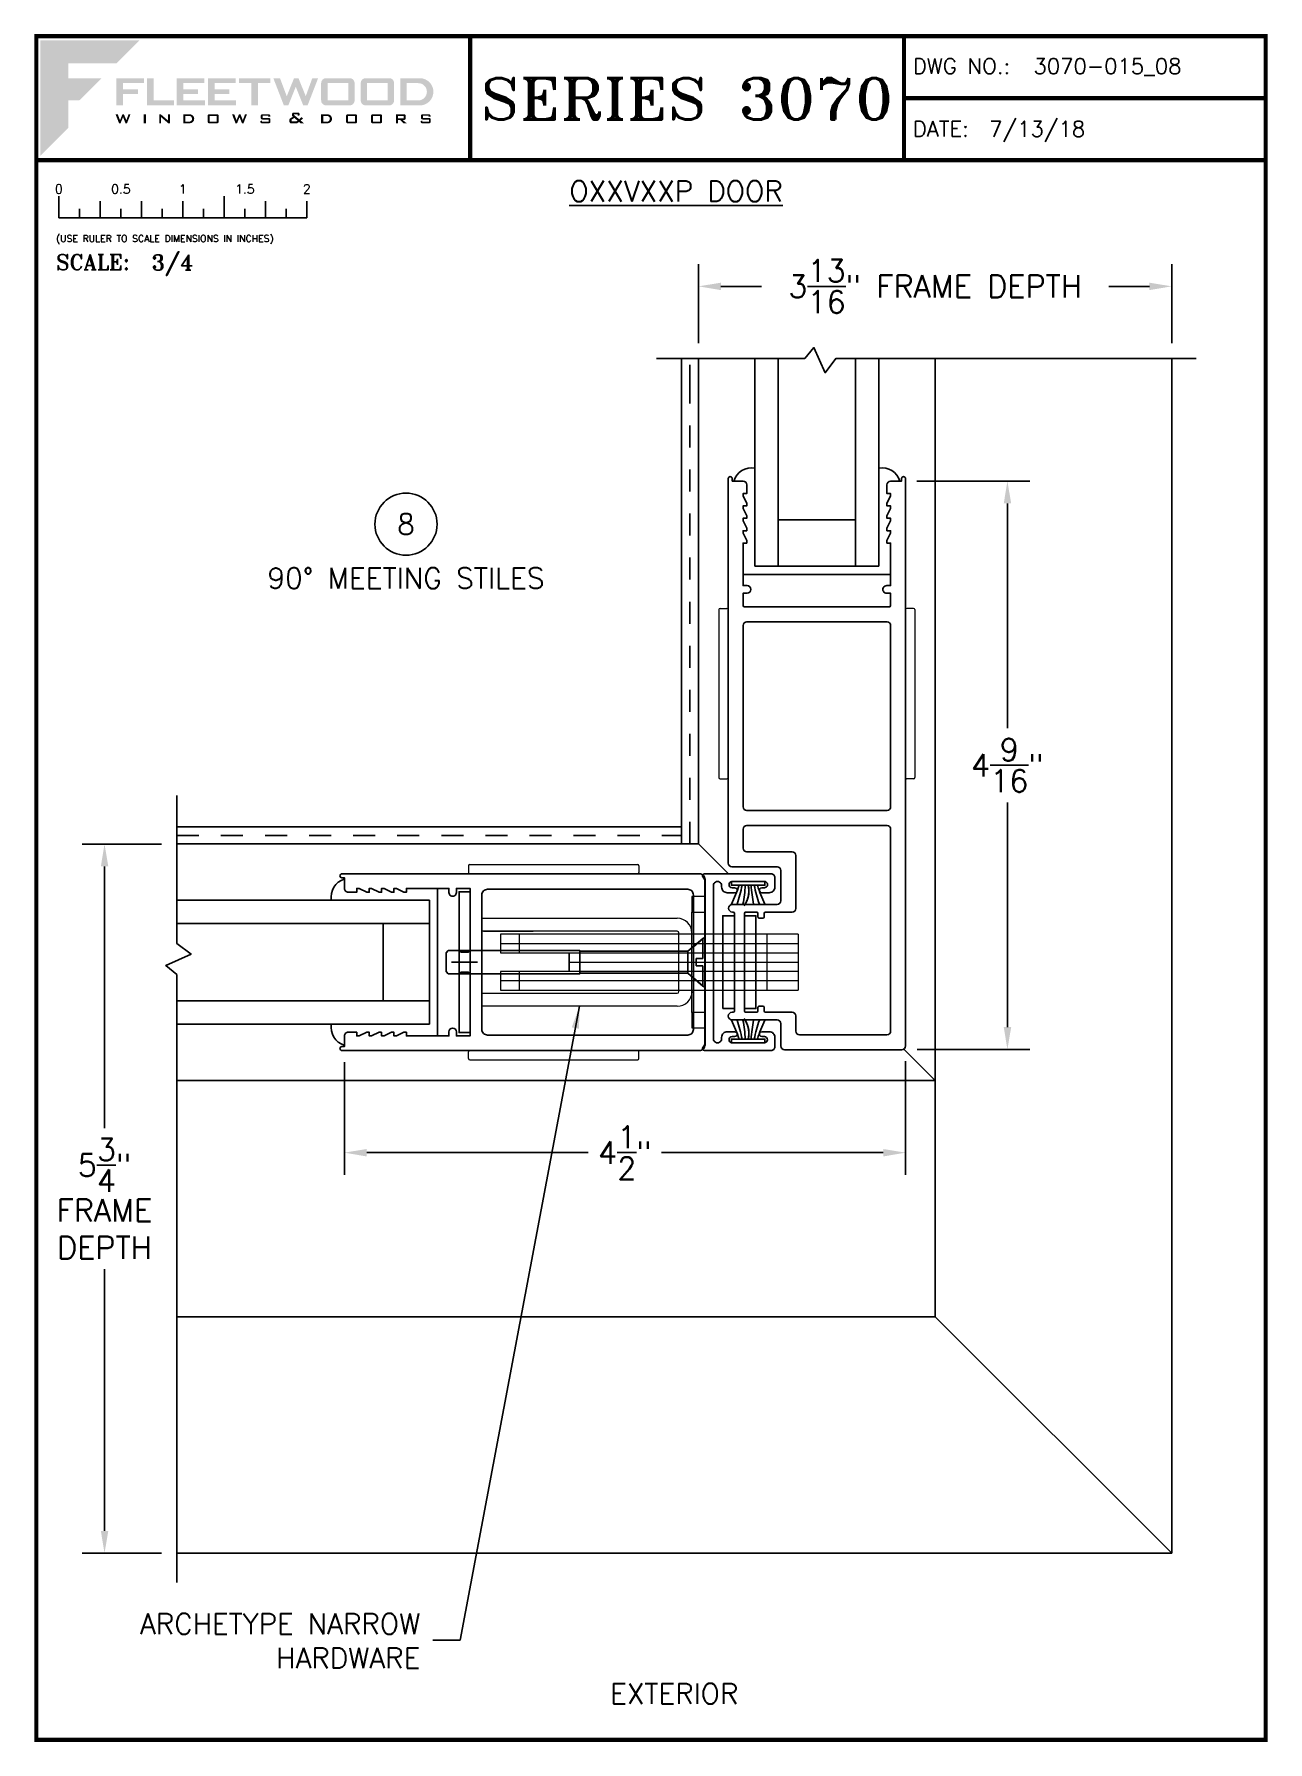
# Paper-space layout 'DETAIL 8' of a CAD drawing. Extents: x 0.3 to 7.8, y 0.1 to 10.4.
# The model-space entities are those that its viewports show. They can reach past a viewport. Long polylines and large blocks are cut down to what shows.
import ezdxf
from ezdxf.enums import TextEntityAlignment as Align

# ---------------------------------------------------------------- set-up
doc = ezdxf.new("R2010")
doc.units = 0
doc.header["$MEASUREMENT"] = 0
doc.linetypes.add('HIDDEN', pattern=[0.075, 0.05, -0.025])
doc.layers.get('0').update_dxf_attribs({"linetype": 'CONTINUOUS'})
doc.layers.get('DEFPOINTS').update_dxf_attribs({"color": 1, "linetype": 'CONTINUOUS'})
for name, color, linetype in [('DIM', 7, 'CONTINUOUS'), ('GLASS-VINYL', 7, 'CONTINUOUS'), ('MISC', 7, 'CONTINUOUS'), ('SASH', 5, 'CONTINUOUS'), ('SEAL', 7, 'CONTINUOUS'), ('SILL-PAN', 7, 'CONTINUOUS'), ('TEXT', 7, 'CONTINUOUS'), ('VENT', 5, 'CONTINUOUS')]:
    doc.layers.add(name, color=color, linetype=linetype)
doc.layers.add('VP', color=40, linetype='CONTINUOUS', plot=False)
doc.layers.get('VP').off()
doc.styles.add('ROMANS', font='romans')
doc.styles.add('ROMANT', font='romant')
doc.styles.add('SIMPLEX-094', font='simplex.shx', dxfattribs={"height": 0.094})
doc.styles.get("Standard").update_dxf_attribs({"font": 'simplex.shx'})
doc.dimstyles.new('THREE-QUARTER SCALE', dxfattribs={"dimscale": 0.75, "dimtxt": 0.18, "dimasz": 0.18, "dimexe": 0.18, "dimexo": 0.125, "dimgap": 0.09, "dimtad": 0, "dimtih": 1, "dimtoh": 1, "dimdec": 4, "dimlfac": 1.333, "dimzin": 0, "dimdsep": 46, "dimlunit": 4, "dimtxsty": 'Standard', "dimcen": 0.09, "dimadec": 0, "dimazin": 0, "dimtfac": 1, "dimtdec": 4, "dimtofl": 0, "dimtmove": 0, "dimatfit": 3, "dimfxl": 0, "dimtolj": 1, "dimtzin": 0, "dimarcsym": 0})

# ---------------------------------------------------------------- blocks, each defined once
blk = doc.blocks.new('*D65')
at = {"layer": 'DEFPOINTS', "color": 0}
for p in [(5.548, 7.744), (6.188, 7.744), (5.549, 4.304)]:
    blk.add_point(p, dxfattribs=at)
at = {"layer": 'TEXT', "color": 0, "lineweight": -2}
for p, q in [((5.641, 7.744), (6.323, 7.744)), ((6.188, 7.609), (6.188, 6.249)), ((6.188, 4.439), (6.188, 5.799)), ((5.643, 4.304), (6.323, 4.304))]:
    blk.add_line(p, q, dxfattribs=at)
at = {"layer": 'TEXT', "color": 0}
for points in [[(6.166, 7.609), (6.211, 7.609), (6.188, 7.744)], [(6.166, 4.439), (6.211, 4.439), (6.188, 4.304)]]:
    blk.add_solid(points, dxfattribs=at)
at = {"layer": 'TEXT', "color": 0, "insert": (6.188, 6.024), "char_height": 0.135, "attachment_point": 5}
blk.add_mtext('\\A1;4{\\H1x;\\S9/16;}"', dxfattribs=at)
blk = doc.blocks.new('*D66')
at = {"layer": 'DEFPOINTS', "color": 0}
for p in [(2.177, 4.321), (5.572, 4.326), (5.572, 3.679)]:
    blk.add_point(p, dxfattribs=at)
at = {"layer": 'TEXT', "color": 0, "lineweight": -2}
for p, q in [((2.177, 4.227), (2.177, 3.544)), ((5.572, 4.233), (5.572, 3.544)), ((2.312, 3.679), (3.652, 3.679)), ((5.437, 3.679), (4.096, 3.679))]:
    blk.add_line(p, q, dxfattribs=at)
at = {"layer": 'TEXT', "color": 0}
for points in [[(2.312, 3.701), (2.312, 3.656), (2.177, 3.679)], [(5.437, 3.701), (5.437, 3.656), (5.572, 3.679)]]:
    blk.add_solid(points, dxfattribs=at)
at = {"layer": 'TEXT', "color": 0, "insert": (3.874, 3.679), "char_height": 0.135, "attachment_point": 5}
blk.add_mtext('\\A1;4{\\H1x;\\S1/2;}"', dxfattribs=at)
blk = doc.blocks.new('Fleetwood_Logo_6-10-15')
h = blk.add_hatch(color=154)
h.dxf.hatch_style = 1
h.paths.add_polyline_path([(0.2526, -0.0017), (0.0019, -0.0017), (0.0019, -0.2942), (0.0725, -0.2236), (0.0725, -0.1535), (0.1007, -0.1535), (0.1567, -0.0976), (0.0725, -0.0976), (0.0725, -0.0596), (0.1946, -0.0596)])
h = blk.add_hatch(color=251)
h.dxf.hatch_style = 1
h.paths.add_polyline_path([(0.2487, -0.1256), (0.2112, -0.1256), (0.2112, -0.1102), (0.2647, -0.1102), (0.2647, -0.0976), (0.1946, -0.0976), (0.1946, -0.1667), (0.2112, -0.1667), (0.2112, -0.1377), (0.2487, -0.1377)])
h = blk.add_hatch(color=251)
h.dxf.hatch_style = 1
h.paths.add_polyline_path([(0.2886, -0.0976), (0.272, -0.0976), (0.272, -0.1667), (0.3401, -0.1667), (0.3401, -0.1535), (0.2886, -0.1535)])
h = blk.add_hatch(color=251)
h.dxf.hatch_style = 1
h.paths.add_polyline_path([(0.4175, -0.0976), (0.3474, -0.0976), (0.3474, -0.1667), (0.4185, -0.1667), (0.4185, -0.1534), (0.364, -0.1534), (0.364, -0.1377), (0.4015, -0.1377), (0.4015, -0.1256), (0.364, -0.1256), (0.364, -0.1102), (0.4175, -0.1102)])
h = blk.add_hatch(color=251)
h.dxf.hatch_style = 1
h.paths.add_polyline_path([(0.4965, -0.0976), (0.4264, -0.0976), (0.4264, -0.1667), (0.4975, -0.1667), (0.4975, -0.1534), (0.443, -0.1534), (0.443, -0.1377), (0.4804, -0.1377), (0.4804, -0.1256), (0.443, -0.1256), (0.443, -0.1102), (0.4965, -0.1102)])
h = blk.add_hatch(color=251)
h.dxf.hatch_style = 1
h.paths.add_polyline_path([(0.5842, -0.0976), (0.5054, -0.0976), (0.5054, -0.1102), (0.5365, -0.1102), (0.5365, -0.1667), (0.5531, -0.1667), (0.5531, -0.1102), (0.5842, -0.1102)])
h = blk.add_hatch(color=251)
h.dxf.hatch_style = 1
h.paths.add_polyline_path([(0.6089, -0.0976), (0.5921, -0.0976), (0.6188, -0.1667), (0.63, -0.1667), (0.6489, -0.1192), (0.6679, -0.1667), (0.6789, -0.1667), (0.7056, -0.0976), (0.6908, -0.0976), (0.6742, -0.1433), (0.6558, -0.0976), (0.6446, -0.0976), (0.6261, -0.1433)])
h = blk.add_hatch(color=251)
h.dxf.hatch_style = 1
h.paths.add_polyline_path([(0.7853, -0.0976), (0.726, -0.0976, 0.414214), (0.7133, -0.1102), (0.7133, -0.154, 0.414214), (0.726, -0.1667), (0.7853, -0.1667, 0.414214), (0.798, -0.154), (0.798, -0.1102, 0.414214)])
h.paths.add_polyline_path([(0.7819, -0.1102), (0.7819, -0.154), (0.7294, -0.154), (0.7294, -0.1102)], flags=16)
h = blk.add_hatch(color=251)
h.dxf.hatch_style = 1
h.paths.add_polyline_path([(0.8856, -0.0976), (0.8262, -0.0976, 0.414214), (0.8136, -0.1102), (0.8136, -0.154, 0.414214), (0.8262, -0.1667), (0.8856, -0.1667, 0.414214), (0.8982, -0.154), (0.8982, -0.1102, 0.414214)])
h.paths.add_polyline_path([(0.8822, -0.1102), (0.8822, -0.154), (0.8296, -0.154), (0.8296, -0.1102)], flags=16)
h = blk.add_hatch(color=251)
h.dxf.hatch_style = 1
h.paths.add_polyline_path([(0.9632, -0.0976), (0.914, -0.0976), (0.914, -0.1667), (0.9632, -0.1667, 1)])
h.paths.add_polyline_path([(0.9301, -0.1102), (0.9593, -0.1102, -1), (0.9593, -0.154), (0.9301, -0.154)], flags=16)
h = blk.add_hatch(color=7)
h.dxf.hatch_style = 1
h.paths.add_polyline_path([(0.2301, -0.1891), (0.2251, -0.1891), (0.2196, -0.2043), (0.2134, -0.1891), (0.2097, -0.1891), (0.2035, -0.2043), (0.1978, -0.1891), (0.1922, -0.1891), (0.2011, -0.2121), (0.2048, -0.2121), (0.2112, -0.1963), (0.2175, -0.2121), (0.2212, -0.2121)])
h = blk.add_hatch(color=7)
h.dxf.hatch_style = 1
h.paths.add_polyline_path([(0.2691, -0.1891), (0.2637, -0.1891), (0.2637, -0.2118), (0.2637, -0.2121), (0.2691, -0.2121)])
h = blk.add_hatch(color=7)
h.dxf.hatch_style = 1
h.paths.add_polyline_path([(0.3077, -0.1964), (0.3259, -0.2121), (0.3298, -0.2121), (0.3298, -0.1891), (0.325, -0.1891), (0.325, -0.2047), (0.3067, -0.1891), (0.3029, -0.1891), (0.3029, -0.2121), (0.3077, -0.2121)])
h = blk.add_hatch(color=7)
h.dxf.hatch_style = 1
h.paths.add_polyline_path([(0.3801, -0.1891), (0.3637, -0.1891), (0.3637, -0.2121), (0.3801, -0.2121, 1)])
h.paths.add_polyline_path([(0.3691, -0.2079), (0.3691, -0.1933), (0.3788, -0.1933, -1), (0.3788, -0.2079)], flags=16)
h = blk.add_hatch(color=7)
h.dxf.hatch_style = 1
h.paths.add_polyline_path([(0.4537, -0.2079), (0.4537, -0.1933, 0.414214), (0.4495, -0.1891), (0.4297, -0.1891, 0.414214), (0.4255, -0.1933), (0.4255, -0.2079, 0.414214), (0.4297, -0.2121), (0.4495, -0.2121, 0.414214)])
h.paths.add_polyline_path([(0.4308, -0.2079), (0.4308, -0.1933), (0.4484, -0.1933), (0.4484, -0.2079)], flags=16)
h = blk.add_hatch(color=7)
h.dxf.hatch_style = 1
h.paths.add_polyline_path([(0.5253, -0.1891), (0.5203, -0.1891), (0.5148, -0.2043), (0.5087, -0.1891), (0.5049, -0.1891), (0.4988, -0.2043), (0.493, -0.1891), (0.4874, -0.1891), (0.4963, -0.2121), (0.5001, -0.2121), (0.5064, -0.1963), (0.5127, -0.2121), (0.5164, -0.2121)])
h = blk.add_hatch(color=7)
h.dxf.hatch_style = 1
h.paths.add_polyline_path([(0.5801, -0.1891), (0.5643, -0.1891, 0.414214), (0.56, -0.1933), (0.56, -0.1981, 0.414214), (0.5643, -0.2024), (0.58, -0.2024), (0.58, -0.2078), (0.5637, -0.2078), (0.5637, -0.2052), (0.5591, -0.2062), (0.5591, -0.2078, 0.414214), (0.5634, -0.2121), (0.5805, -0.2121, 0.414214), (0.5848, -0.2078), (0.5848, -0.2024, 0.414214), (0.5805, -0.1982), (0.5648, -0.1982), (0.5648, -0.193), (0.5798, -0.193), (0.5798, -0.1958), (0.5843, -0.1948), (0.5843, -0.1933, 0.414214)])
h = blk.add_hatch(color=7)
h.dxf.hatch_style = 1
h.paths.add_polyline_path([(0.645, -0.1913, -0.222262), (0.6447, -0.1906), (0.6447, -0.1892), (0.6535, -0.1892), (0.6535, -0.193), (0.6587, -0.1918), (0.6587, -0.189, 0.414214), (0.6544, -0.1847), (0.6437, -0.1847, 0.414214), (0.6394, -0.189), (0.6394, -0.1922, 0.222262), (0.6407, -0.1948), (0.6415, -0.1955), (0.6345, -0.1998, 0.260684), (0.6329, -0.2027), (0.6329, -0.2078, 0.414214), (0.6372, -0.2121), (0.6514, -0.2121, 0.17577), (0.6536, -0.2113), (0.657, -0.2085), (0.6614, -0.2121), (0.6699, -0.2121), (0.6613, -0.2049), (0.6676, -0.1997), (0.6637, -0.1964), (0.6574, -0.2017)])
h.paths.add_polyline_path([(0.6532, -0.2052), (0.6509, -0.2072, -0.17577), (0.6502, -0.2074), (0.6382, -0.2074), (0.6382, -0.2033, -0.260684), (0.6387, -0.2025), (0.6451, -0.1985)], flags=16)
h = blk.add_hatch(color=7)
h.dxf.hatch_style = 1
h.paths.add_polyline_path([(0.7294, -0.1891), (0.713, -0.1891), (0.713, -0.2121), (0.7294, -0.2121, 1)])
h.paths.add_polyline_path([(0.7184, -0.2079), (0.7184, -0.1933), (0.7281, -0.1933, -1), (0.7281, -0.2079)], flags=16)
h = blk.add_hatch(color=7)
h.dxf.hatch_style = 1
h.paths.add_polyline_path([(0.8045, -0.2079), (0.8045, -0.1933, 0.414214), (0.8003, -0.1891), (0.7805, -0.1891, 0.414214), (0.7763, -0.1933), (0.7763, -0.2079, 0.414214), (0.7805, -0.2121), (0.8003, -0.2121, 0.414214)])
h.paths.add_polyline_path([(0.7816, -0.2079), (0.7816, -0.1933), (0.7992, -0.1933), (0.7992, -0.2079)], flags=16)
h = blk.add_hatch(color=7)
h.dxf.hatch_style = 1
h.paths.add_polyline_path([(0.8678, -0.2079), (0.8678, -0.1933, 0.414214), (0.8636, -0.1891), (0.8438, -0.1891, 0.414214), (0.8396, -0.1933), (0.8396, -0.2079, 0.414214), (0.8438, -0.2121), (0.8636, -0.2121, 0.414214)])
h.paths.add_polyline_path([(0.8449, -0.2079), (0.8449, -0.1933), (0.8624, -0.1933), (0.8624, -0.2079)], flags=16)
h = blk.add_hatch(color=7)
h.dxf.hatch_style = 1
h.paths.add_polyline_path([(0.9277, -0.1993), (0.9277, -0.1933, 0.414214), (0.9235, -0.1891), (0.9028, -0.1891), (0.9028, -0.2121), (0.9082, -0.2121), (0.9082, -0.2035), (0.9131, -0.2035), (0.9224, -0.2121), (0.9303, -0.2121), (0.9197, -0.2035), (0.9235, -0.2035, 0.414214)])
h.paths.add_polyline_path([(0.9082, -0.1993), (0.9082, -0.1933), (0.9214, -0.1933, -0.414214), (0.9224, -0.1943), (0.9224, -0.1983, -0.414214), (0.9214, -0.1993)], flags=16)
h = blk.add_hatch(color=7)
h.dxf.hatch_style = 1
h.paths.add_polyline_path([(0.9867, -0.1982), (0.971, -0.1982), (0.971, -0.193), (0.9859, -0.193), (0.9859, -0.1958), (0.9905, -0.1948), (0.9905, -0.1933, 0.414214), (0.9863, -0.1891), (0.9705, -0.1891, 0.414214), (0.9662, -0.1933), (0.9662, -0.1981, 0.414214), (0.9705, -0.2024), (0.9862, -0.2024), (0.9862, -0.2078), (0.9699, -0.2078), (0.9699, -0.2052), (0.9653, -0.2062), (0.9653, -0.2078, 0.414214), (0.9696, -0.2121), (0.9867, -0.2121, 0.414214), (0.991, -0.2078), (0.991, -0.2024, 0.414214)])
blk = doc.blocks.new('A-SIZE_P')
at = {"const_width": 0.025}
blk.add_lwpolyline([(0.313, 0.125), (7.751, 0.125), (7.751, 10.437), (0.313, 10.437)], close=True, dxfattribs=at)
for points in [[(2.938, 10.437), (2.938, 9.687)], [(5.563, 10.437), (5.563, 9.687)], [(5.563, 10.062), (7.751, 10.062)], [(0.313, 9.687), (7.751, 9.687)]]:
    blk.add_lwpolyline(points, dxfattribs=at)
at = {"xscale": 2.387023416083395, "yscale": 2.387023416083395, "zscale": 2.387023416083395}
blk.add_blockref('Fleetwood_Logo_6-10-15', (0.334, 10.416), dxfattribs=at)
for s, style, p in [('DWG NO.:', 'SIMPLEX-094', (5.617, 10.209)), ('DATE:', 'SIMPLEX-094', (5.616, 9.829)), ('SCALE:', 'ROMANT', (0.433, 9.022))]:
    blk.add_text(s, height=0.094, dxfattribs=dict(style=style)).set_placement(p)
for tag, p, style in [('DWG_NO', (6.346, 10.209), 'SIMPLEX-094'), ('DATE', (6.077, 9.829), 'SIMPLEX-094'), ('SCALE', (1.011, 9.02), 'ROMANT')]:
    blk.add_attdef(tag, p, '', height=0.094, dxfattribs=dict(style=style))
for tag, height, style, width, p, p2 in [('DWG_NO_F', 0.094, 'SIMPLEX-094', 1.745692, (6.347, 10.209), (7.683, 10.209)), ('PRODUCT', 0.25, 'ROMANT', 1.390728, (3.001, 9.934), (5.5, 9.934))]:
    blk.add_attdef(tag, text='', height=height, dxfattribs=dict(style=style, width=width)).set_placement(p, p2, align=Align.FIT)
blk = doc.blocks.new('*D110')
at = {"layer": 'DEFPOINTS', "color": 0}
for p in [(1.164, 5.547), (0.726, 1.254), (1.164, 1.254)]:
    blk.add_point(p, dxfattribs=at)
at = {"layer": 'TEXT', "color": 0, "lineweight": -2}
for p, q in [((1.07, 5.547), (0.591, 5.547)), ((0.726, 5.412), (0.726, 3.828)), ((0.726, 1.389), (0.726, 2.973)), ((1.07, 1.254), (0.591, 1.254))]:
    blk.add_line(p, q, dxfattribs=at)
at = {"layer": 'TEXT', "color": 0}
for points in [[(0.704, 5.412), (0.749, 5.412), (0.726, 5.547)], [(0.704, 1.389), (0.749, 1.389), (0.726, 1.254)]]:
    blk.add_solid(points, dxfattribs=at)
at = {"layer": 'TEXT', "color": 0, "insert": (0.726, 3.401), "char_height": 0.135, "attachment_point": 5}
blk.add_mtext('\\A1;5{\\H1.000000x;\\S3/4;}"\\PFRAME\\PDEPTH', dxfattribs=at)
blk = doc.blocks.new('*D111')
at = {"layer": 'DEFPOINTS', "color": 0}
for p in [(7.182, 8.923), (4.32, 8.485), (7.182, 8.485)]:
    blk.add_point(p, dxfattribs=at)
at = {"layer": 'MISC', "color": 0, "lineweight": -2}
for p, q in [((4.32, 8.579), (4.32, 9.058)), ((7.182, 8.579), (7.182, 9.058)), ((4.455, 8.923), (4.7, 8.923)), ((7.047, 8.923), (6.802, 8.923))]:
    blk.add_line(p, q, dxfattribs=at)
at = {"layer": 'MISC', "color": 0}
for points in [[(4.455, 8.945), (4.455, 8.9), (4.32, 8.923)], [(7.047, 8.945), (7.047, 8.9), (7.182, 8.923)]]:
    blk.add_solid(points, dxfattribs=at)
at = {"layer": 'MISC', "color": 0, "insert": (5.751, 8.923), "char_height": 0.135, "attachment_point": 5}
blk.add_mtext('\\A1;3{\\H1x;\\S13/16;}" FRAME DEPTH', dxfattribs=at)
blk = doc.blocks.new('Three Quarter')
for p, q in [((0.137, -0.219), (0.137, -0.35)), ((0.262, -0.294), (0.262, -0.35)), ((0.387, -0.249), (0.387, -0.35)), ((0.512, -0.294), (0.512, -0.35)), ((0.637, -0.249), (0.637, -0.35)), ((0.762, -0.294), (0.762, -0.35)), ((0.887, -0.249), (0.887, -0.35)), ((1.012, -0.294), (1.012, -0.35)), ((1.137, -0.219), (1.137, -0.35)), ((1.262, -0.294), (1.262, -0.35)), ((1.387, -0.249), (1.387, -0.35)), ((1.512, -0.294), (1.512, -0.35)), ((1.637, -0.249), (1.637, -0.35)), ((0.137, -0.35), (1.637, -0.35))]:
    blk.add_line(p, q)
for s, p in [('0', (0.137, -0.219)), ('0.5', (0.512, -0.219)), ('1', (0.887, -0.219)), ('1.5', (1.262, -0.219)), ('2', (1.637, -0.219))]:
    blk.add_text(s, height=0.055).set_placement(p, align=Align.BOTTOM_CENTER)
at = {"style": 'ROMANS'}
blk.add_text('(USE RULER TO SCALE DIMENSIONS IN INCHES)', height=0.04115, dxfattribs=at).set_placement((0.12, -0.495))
blk = doc.blocks.new('sectball')
blk.add_circle((0, 0), 0.125)
blk.add_attdef('NO', text='', height=0.062).set_placement((0, 0), align=Align.MIDDLE_CENTER)
for tag, p in [('LINE1', (0, -0.2588)), ('LINE2', (0, -0.3864)), ('LINE3', (0, -0.5214))]:
    blk.add_attdef(tag, text='', height=0.078).set_placement(p, align=Align.CENTER)
blk = doc.blocks.new('Archetype-Narrow-Latch_Lead-Stile')
at = {"color": 7, "linetype": 'Continuous', "lineweight": 15}
for p, q in [((-2.162, 0.778), (-2.162, 0.723)), ((-2.152, 0.788), (-2.037, 0.788)), ((-2.037, 0.788), (-0.912, 0.788)), ((-0.912, 0.788), (-0.797, 0.788)), ((-0.787, 0.778), (-0.787, 0.723)), ((-0.254, 0.53), (-0.36, 0.53)), ((-0.36, 0.53), (-0.36, 0.405)), ((-0.254, 0.405), (-0.254, 0.53)), ((-2.055, 0.25), (-2.055, 0.355)), ((-2.055, 0.355), (-0.478, 0.355)), ((-0.36, 0.405), (-0.254, 0.405)), ((-0.36, -0.405), (-0.36, 0.405)), ((-0.254, -0.405), (-0.254, 0.405)), ((-0.478, 0.25), (-2.055, 0.25)), ((-2.04, 0.25), (-1.641, 0.25)), ((0.497, 0.225), (-1.903, 0.225)), ((-1.903, 0.225), (-1.903, 0.075)), ((-1.903, 0.15), (0.497, 0.15)), ((-1.753, 0.225), (-1.753, 0.075)), ((-0.465, -0.237), (-0.465, 0.236)), ((0.248, -0.225), (0.248, 0.225)), ((0.497, 0.225), (0.497, -0.225)), ((-1.903, 0.075), (0.497, 0.075)), ((0.497, -0.075), (-1.903, -0.075)), ((-1.903, -0.075), (-1.903, -0.225)), ((-1.753, -0.075), (-1.753, -0.225)), ((-1.35, 0), (0.497, 0)), ((-2.055, -0.25), (-0.478, -0.25)), ((-2.055, -0.25), (-2.055, -0.355)), ((-2.04, -0.25), (-1.641, -0.25)), ((0.497, -0.15), (-1.903, -0.15)), ((-1.903, -0.225), (0.497, -0.225)), ((-0.478, -0.355), (-2.055, -0.355)), ((-0.254, -0.405), (-0.36, -0.405)), ((-0.36, -0.405), (-0.36, -0.53)), ((-0.254, -0.53), (-0.254, -0.405)), ((-0.36, -0.53), (-0.254, -0.53)), ((-2.162, -0.778), (-2.162, -0.723)), ((-2.152, -0.788), (-2.037, -0.788)), ((-2.037, -0.788), (-0.912, -0.788)), ((-0.912, -0.788), (-0.797, -0.788)), ((-0.787, -0.778), (-0.787, -0.723))]:
    blk.add_line(p, q, dxfattribs=at)
for p, q in [((-0.394, 0.089), (-0.272, 0.192)), ((-0.272, 0.192), (-0.272, 0.03)), ((-1.35, 0.075), (-1.35, -0.075)), ((-0.394, 0.089), (-1.263, 0.089)), ((-0.394, -0.089), (-0.394, 0.089)), ((-0.325, -0.03), (-0.325, 0.03)), ((-0.272, 0.03), (-0.325, 0.03)), ((-0.394, -0.089), (-1.263, -0.089)), ((-0.394, -0.089), (-0.272, -0.193)), ((-0.272, -0.03), (-0.325, -0.03)), ((-0.272, -0.193), (-0.272, -0.03))]:
    blk.add_line(p, q)
at = {"ltscale": 0.5}
for p, q in [((-0.347, 0.125), (-0.254, 0.205)), ((-2.149, 0.095), (-2.238, 0.095)), ((-2.223, 0.08), (-2.238, 0.095)), ((-2.223, 0.08), (-2.163, 0.08)), ((-2.163, 0.08), (-2.149, 0.095)), ((-2.238, -0.095), (-2.223, -0.08)), ((-2.149, -0.095), (-2.238, -0.095)), ((-2.163, -0.08), (-2.223, -0.08)), ((-2.149, -0.095), (-2.163, -0.08)), ((-0.254, -0.206), (-0.347, -0.125))]:
    blk.add_line(p, q, dxfattribs=at)
at = {"ltscale": 0.3}
blk.add_line((-2.088, 0), (-2.298, 0), dxfattribs=at)
at = {"color": 5}
for points in [[(-2.863, -0.565), (-2.883, -0.565), (-2.943, -0.595), (-2.963, -0.595), (-2.963, -0.565), (-2.983, -0.565), (-3.043, -0.595), (-3.063, -0.595), (-3.063, -0.565), (-3.132, -0.565, 0.414214), (-3.163, -0.596), (-3.163, -0.681), (-3.183, -0.681, 0.999996), (-3.183, -0.713), (-3.163, -0.713), (-0.3, -0.713, 0.414214), (-0.254, -0.667), (-0.254, 0.667, 0.414214), (-0.3, 0.713), (-3.163, 0.713), (-3.183, 0.713, 0.999996), (-3.183, 0.681), (-3.163, 0.681), (-3.163, 0.596, 0.414214), (-3.132, 0.565), (-3.063, 0.565), (-3.063, 0.595), (-3.043, 0.595), (-2.983, 0.565), (-2.963, 0.565), (-2.963, 0.595), (-2.943, 0.595), (-2.883, 0.565), (-2.863, 0.565), (-2.863, 0.595), (-2.843, 0.595), (-2.783, 0.565), (-2.763, 0.565), (-2.763, 0.595), (-2.743, 0.595), (-2.683, 0.565), (-2.663, 0.565), (-2.663, 0.595), (-2.32, 0.595), (-2.32, 0.563, 1.000005), (-2.259, 0.563), (-2.259, 0.595), (-2.149, 0.595), (-2.149, -0.595), (-2.259, -0.595), (-2.259, -0.563, 0.999996), (-2.32, -0.563), (-2.32, -0.595), (-2.663, -0.595), (-2.663, -0.565), (-2.683, -0.565), (-2.743, -0.595), (-2.763, -0.595), (-2.763, -0.565), (-2.783, -0.565), (-2.843, -0.595), (-2.863, -0.595)], [(-0.394, -0.588, 0.414214), (-0.348, -0.542), (-0.348, 0.542, 0.414214), (-0.394, 0.588), (-2.008, 0.588, 0.414214), (-2.055, 0.542), (-2.055, -0.542, 0.414214), (-2.008, -0.588)]]:
    blk.add_lwpolyline(points, format="xyb", close=True, dxfattribs=at)
for points in [[(-2.149, 0.568), (-2.238, 0.568), (-2.238, -0.568), (-2.149, -0.568)], [(-2.325, -0.093), (-1.263, -0.093), (-1.263, 0.093), (-2.325, 0.093), (-2.343, 0.075), (-2.343, -0.075)]]:
    blk.add_lwpolyline(points, close=True)
at = {"color": 7, "linetype": 'Continuous', "lineweight": 15}
for centre, radius, start, end in [((-2.152, 0.778), 0.01, 90, 180), ((-2.152, 0.723), 0.01, 180, 270), ((-0.797, 0.778), 0.01, 0, 90), ((-0.797, 0.723), 0.01, 270, 0), ((-0.478, 0.236), 0.118, 360, 90), ((-0.478, 0.236), 0.0135, 360, 90), ((-0.478, -0.237), 0.119, 270, 360), ((-0.478, -0.237), 0.0135, 270, 360), ((-2.152, -0.723), 0.01, 90, 180), ((-2.152, -0.778), 0.01, 180, 270), ((-0.797, -0.723), 0.01, 360, 90), ((-0.797, -0.778), 0.01, 270, 360)]:
    blk.add_arc(centre, radius, start, end, dxfattribs=at)
blk = doc.blocks.new('A$C27021910')
blk.add_lwpolyline([(1.364, 0.239), (1.364, 0.499, 1), (1.314, 0.499), (1.314, 0.479, -1.000009), (1.274, 0.479), (1.274, 0.538, -0.414214), (1.32, 0.584), (1.395, 0.584, -0.414214), (1.426, 0.553), (1.426, 0.015, -0.650938), (1.401, 0.004, 0.186452), (1.359, 0.02), (0.713, 0.02), (0.067, 0.02, 0.186452), (0.025, 0.004, -0.650938), (0, 0.015), (0, 0.553, -0.414214), (0.031, 0.584), (0.106, 0.584, -0.414214), (0.152, 0.538), (0.152, 0.479, -1.000009), (0.112, 0.479), (0.112, 0.499, 1), (0.062, 0.499), (0.062, 0.239, 1), (0.112, 0.239), (0.112, 0.259, -1.000009), (0.152, 0.259), (0.152, 0.2, -0.414214), (0.106, 0.154), (0.095, 0.154, 1), (0.095, 0.088), (1.331, 0.088, 1), (1.331, 0.154), (1.32, 0.154, -0.414214), (1.274, 0.2), (1.274, 0.259, -1.000009), (1.314, 0.259), (1.314, 0.239, 1), (1.364, 0.239)], format="xyb")
blk = doc.blocks.new('*U134')
for centre, radius, start, end in [((-0.303, 1.135), 1.112, 287.4409, 295.9325), ((-0.19, 1.188), 1.16, 280.9256, 288.7507), ((-0.031, 1.124), 1.102, 273.1709, 281.1969), ((-0.031, -1.124), 1.102, 78.8031, 86.8291), ((-0.19, -1.188), 1.16, 71.2493, 79.0744), ((-0.303, -1.135), 1.112, 64.0675, 72.5591)]:
    blk.add_arc(centre, radius, start, end)
at = {"layer": 'SEAL'}
blk.add_lwpolyline([(0, -0.135), (0, 0.135), (0.03, 0.135), (0.03, -0.135)], close=True, dxfattribs=at)
at = {"layer": 'SEAL', "const_width": 0.015}
blk.add_lwpolyline([(0.03, 0, 0.219791), (0.196, 0.034)], format="xyb", dxfattribs=at)
at = {"flags": 9}
for tag, p in [('MANUFACTURER_PART_#', (0, -0.199)), ('FLEETWOOD_PART_#', (-0.001, -0.249))]:
    blk.add_attdef(tag, p, '', height=0.0312, dxfattribs=at)

msp = doc.modelspace()

# ---------------------------------------------------------------- linework, layer by layer
for p, q in [((12.53807, 1.35469), (12.53807, 7.93907)), ((12.53807, 1.35469), (6.4216, 1.35469)), ((12.53807, 1.35469), (12.53807, -0.55331)), ((12.53807, -0.55331), (6.4216, -0.55331))]:
    msp.add_line(p, q)
at = {"color": 7, "linetype": 'Continuous', "lineweight": 15}
for p, q in [((10.79408, 5.15382), (10.79408, 5.03882)), ((10.80408, 5.16382), (10.85908, 5.16382)), ((12.36408, 5.16382), (12.30908, 5.16382)), ((12.37408, 5.15382), (12.37408, 5.03882)), ((10.79408, 5.03882), (10.79408, 3.91382)), ((12.37408, 5.03882), (12.37408, 3.91382)), ((10.79408, 3.91382), (10.79408, 3.79882)), ((12.37408, 3.91382), (12.37408, 3.79882)), ((10.80408, 3.78882), (10.85908, 3.78882)), ((12.36408, 3.78882), (12.30908, 3.78882))]:
    msp.add_line(p, q, dxfattribs=at)
at = {"color": 7}
for points in [[(6.15677, 3.65378), (6.15677, 2.4588), (6.271, 2.37453), (6.06712, 2.28307), (6.15677, 2.2088), (6.15677, -2.69731)], [(6.4216, 3.65378), (6.4216, 2.4588), (6.53583, 2.37453), (6.33195, 2.28307), (6.4216, 2.2088), (6.4216, -2.69731)]]:
    msp.add_lwpolyline(points, dxfattribs=at)
for points in [[(10.82494, 1.93369), (10.82494, 2.68369), (10.91894, 2.68369), (10.91894, 1.93369)], [(10.99894, 1.93369), (10.99894, 2.68369), (11.09294, 2.68369), (11.09294, 1.93369)]]:
    msp.add_lwpolyline(points, close=True)
at = {"color": 7, "linetype": 'Continuous', "lineweight": 15}
for centre, start, end in [((10.80408, 5.15382), 90, 180), ((10.85908, 5.15382), 0, 90), ((12.30908, 5.15382), 90, 180), ((12.36408, 5.15382), 0, 90), ((10.80408, 3.79882), 180, 270), ((10.85908, 3.79882), 270, 0), ((12.30908, 3.79882), 180, 270), ((12.36408, 3.79882), 270, 0)]:
    msp.add_arc(centre, 0.01, start, end, dxfattribs=at)
at = {"layer": 'GLASS-VINYL', "color": 7}
for p, q in [((11.08407, 7.93907), (11.08407, 6.37882)), ((11.08408, 7.93908), (11.08408, 5.50382)), ((11.27157, 7.93907), (11.27157, 6.37882)), ((11.27158, 7.93908), (11.27158, 5.50382)), ((11.89657, 7.93907), (11.89657, 6.37882)), ((11.89658, 7.93908), (11.89658, 5.50382)), ((12.08407, 7.93907), (12.08407, 6.37882)), ((12.08408, 7.93908), (12.08408, 5.50382)), ((11.89658, 5.87882), (11.27158, 5.87882)), ((10.98908, 5.43882), (12.17908, 5.43882)), ((12.08408, 5.50382), (11.08408, 5.50382)), ((8.52486, 1.71369), (8.52486, 2.90369)), ((6.4216, 2.80868), (8.45986, 2.80869)), ((8.45986, 2.80869), (8.45986, 1.80869)), ((6.4216, 2.62118), (8.45986, 2.62119)), ((8.08486, 2.62119), (8.08486, 1.99619)), ((6.4216, 1.99618), (8.45986, 1.99619)), ((6.4216, 1.80868), (8.45986, 1.80869))]:
    msp.add_line(p, q, dxfattribs=at)
at = {"layer": 'GLASS-VINYL'}
for points in [[(14.64462, 8.1718), (11.73649, 8.1718), (11.65222, 8.05756), (11.56076, 8.26144), (11.48649, 8.1718), (10.29114, 8.1718)], [(14.64462, 7.93907), (11.73649, 7.93907), (11.65222, 7.82484), (11.56076, 8.02872), (11.48649, 7.93907), (10.29114, 7.93907)]]:
    msp.add_lwpolyline(points, dxfattribs=at)
at = {"layer": 'GLASS-VINYL', "color": 7}
for centre, start, end in [((11.05955, 6.14575), 80.759725, 162.645774), ((12.10861, 6.14575), 17.354236, 99.240285), ((7.81792, 2.83322), 107.354236, 189.240285), ((7.81792, 1.78416), 170.759725, 252.645774)]:
    msp.add_arc(centre, 0.15276, start, end, dxfattribs=at)
at = {"layer": 'MISC'}
for p, q in [((10.87108, 3.02169), (10.63007, 3.26269)), ((12.53807, 1.35469), (12.28553, 1.60724)), ((14.44607, -2.46131), (12.53807, -0.55331))]:
    msp.add_line(p, q, dxfattribs=at)
at = {"layer": 'SASH'}
msp.add_lwpolyline([(10.91181, 2.77487), (10.90281, 2.77487), (11.26394, 2.77487, 0.41421356), (11.29394, 2.80487), (11.29394, 3.04892, 0.41421356), (11.26394, 3.07892), (10.89908, 3.07892, -0.41421356), (10.86908, 3.10892), (10.86908, 6.19132), (10.86908, 6.21132, -0.99999571), (10.90108, 6.21132), (10.90108, 6.19132), (10.98808, 6.19132, -0.41421356), (11.01908, 6.16032), (11.01908, 6.09132), (10.98908, 6.09132), (10.98908, 6.07132), (11.01908, 6.01132), (11.01908, 5.99132), (10.98908, 5.99132), (10.98908, 5.97132), (11.01908, 5.91132), (11.01908, 5.89132), (10.98908, 5.89132), (10.98908, 5.87132), (11.01908, 5.81132), (11.01908, 5.79132), (10.98908, 5.79132), (10.98908, 5.77132), (11.01908, 5.71132), (11.01908, 5.69132), (10.98908, 5.69132), (10.98908, 5.34832), (11.02108, 5.34832, -0.99999621), (11.02108, 5.28632), (10.98908, 5.28632), (10.98908, 5.18632, 0.41421356), (10.99908, 5.17632), (12.16908, 5.17632, 0.41421356), (12.17908, 5.18632), (12.17908, 5.28632), (12.14708, 5.28632, -1.00000475), (12.14708, 5.34832), (12.17908, 5.34832), (12.17908, 5.69132), (12.14908, 5.69132), (12.14908, 5.71132), (12.17908, 5.77132), (12.17908, 5.79132), (12.14908, 5.79132), (12.14908, 5.81132), (12.17908, 5.87132), (12.17908, 5.89132), (12.14908, 5.89132), (12.14908, 5.91132), (12.17908, 5.97132), (12.17908, 5.99132), (12.14908, 5.99132), (12.14908, 6.01132), (12.17908, 6.07132), (12.17908, 6.09132), (12.14908, 6.09132), (12.14908, 6.16032, -0.41421356), (12.18008, 6.19132), (12.26708, 6.19132), (12.26708, 6.21132, -1), (12.29908, 6.21132), (12.29908, 1.63232, -0.41421356), (12.26908, 1.60232), (11.32394, 1.60232, -0.41421356), (11.29394, 1.63232), (11.29394, 1.81251, 0.41421356), (11.26394, 1.84251), (10.89994, 1.84251, -1), (10.89994, 1.90451), (10.90894, 1.90451, 0.41421356), (10.91894, 1.91451), (10.91894, 2.70287, 0.41421356), (10.90894, 2.71287), (10.90281, 2.71287, -1), (10.90281, 2.77487)], format="xyb", dxfattribs=at)
for points in [[(10.98908, 3.56232, 0.41421356), (11.01908, 3.53232), (12.14908, 3.53232, 0.41421356), (12.17908, 3.56232), (12.17908, 5.02632, 0.41421356), (12.14908, 5.05632), (11.01908, 5.05632, 0.41421356), (10.98908, 5.02632)], [(10.99894, 1.91451, 0.41421356), (11.00894, 1.90451), (11.09894, 1.90451, 0.41421356), (11.10894, 1.91451), (11.10894, 1.94451, -0.41421356), (11.11894, 1.95451), (11.14894, 1.95451, -0.41421356), (11.15894, 1.94451), (11.15894, 1.91451, 0.41421356), (11.16894, 1.90451), (11.38394, 1.90451, -0.41421356), (11.41394, 1.87451), (11.41394, 1.75232, 0.41421356), (11.44394, 1.72232), (12.14908, 1.72232, 0.41421356), (12.17908, 1.75232), (12.17908, 3.38232, 0.41421356), (12.14908, 3.41232), (11.01908, 3.41232, 0.41421356), (10.98908, 3.38232), (10.98908, 3.22892, 0.41421356), (11.01908, 3.19892), (11.38394, 3.19892, -0.41421356), (11.41394, 3.16892), (11.41394, 2.74287, -0.41421356), (11.38394, 2.71287), (11.16894, 2.71287, 0.41421356), (11.15894, 2.70287), (11.15894, 2.67287, -0.41421356), (11.14894, 2.66287), (11.11894, 2.66287, -0.41421356), (11.10894, 2.67287), (11.10894, 2.70287, 0.41421356), (11.09894, 2.71287), (11.00894, 2.71287, 0.41421356), (10.99894, 2.70287)]]:
    msp.add_lwpolyline(points, format="xyb", close=True, dxfattribs=at)
at = {"layer": 'SILL-PAN'}
for p, q in [((10.49107, 7.93907), (10.49107, 3.26268)), ((10.63007, 3.26268), (10.63007, 7.93907)), ((14.44607, 7.93907), (14.44607, -2.46131)), ((14.44607, 7.93907), (14.44607, -2.46131)), ((6.4216, 3.40168), (10.49107, 3.40168)), ((6.4216, 3.26269), (10.63007, 3.26268)), ((6.4216, 3.26268), (10.49107, 3.26268)), ((6.4216, -2.46131), (14.44607, -2.46131))]:
    msp.add_line(p, q, dxfattribs=at)
at = {"layer": 'SILL-PAN', "linetype": 'HIDDEN'}
for p, q in [((10.56057, 3.26268), (10.56057, 7.93907)), ((6.4216, 3.33218), (10.49107, 3.33218))]:
    msp.add_line(p, q, dxfattribs=at)

# ---------------------------------------------------------------- block references
at = {"layer": 'SASH', "rotation": 270.0000050320837}
msp.add_blockref('A$C27021910', (10.6614, 3.02169), dxfattribs=at)
at = {"layer": 'SEAL', "xscale": -1, "rotation": 90}
msp.add_blockref('*U134', (11.03036, 2.95969), dxfattribs=at)
at = {"layer": 'SEAL', "rotation": 90.00000000000001}
msp.add_blockref('*U134', (11.03036, 1.65769), dxfattribs=at)
at = {"layer": 'VENT'}
msp.add_blockref('Archetype-Narrow-Latch_Lead-Stile', (10.93586, 2.30869), dxfattribs=at)

psp = doc.layouts.new('DETAIL 8')

# ---------------------------------------------------------------- block references
at = {"layer": 'DIM'}
ref = psp.add_blockref('A-SIZE_P', (0, 0), dxfattribs=at)
ref.add_attrib('DATE', '7/13/18', (6.077412, 9.828844), dxfattribs={"layer": '0', "height": 0.094, "style": 'SIMPLEX-094'})
ref.add_attrib('SCALE', '3/4', (1.011009, 9.020349), dxfattribs={"layer": '0', "height": 0.094, "style": 'ROMANT'})
ref.add_attrib('PRODUCT', 'SERIES 3070', dxfattribs={"layer": '0', "height": 0.25, "style": 'ROMANT', "width": 0.981308}).set_placement((3.0005, 9.933516), (5.5005, 9.933516), align=Align.FIT)
ref.add_attrib('DWG_NO', '3070-015_08', (6.346342, 10.208791), dxfattribs={"layer": '0', "height": 0.094, "style": 'SIMPLEX-094'})
at = {"layer": 'MISC'}
psp.add_blockref('Three Quarter', (0.313, 9.687), dxfattribs=at)
at = {"layer": 'TEXT'}
ref = psp.add_blockref('sectball', (2.549824, 7.483219), dxfattribs=dict(at, xscale=1.503999999999998, yscale=1.503999999999998, zscale=1.503999999999998))
ref.add_attrib('NO', '8', dxfattribs={"layer": '0', "height": 0.125}).set_placement((2.549824, 7.483219), align=Align.MIDDLE_CENTER)
ref.add_attrib('LINE1', '90%%D MEETING STILES', dxfattribs={"layer": '0', "height": 0.125}).set_placement((2.549824, 7.093942), align=Align.CENTER)

# ---------------------------------------------------------------- texts
psp.add_text('EXTERIOR', height=0.124, dxfattribs=at).set_placement((4.172805, 0.34182), align=Align.CENTER)
at = {"layer": 'TEXT', "char_height": 0.124}
for s, insert, width, attachment_point in [('{\\LOXXVXXP DOOR}', (4.183622, 9.4995), 1.514, 5), ('ARCHETYPE NARROW\\PHARDWARE', (2.635858, 0.723139), 5.1672, 6)]:
    psp.add_mtext(s, dxfattribs=dict(at, insert=insert, width=width, attachment_point=attachment_point))

# ---------------------------------------------------------------- dimensions: what is measured, and where the dimension line sits
at = {"layer": 'MISC'}
dim = psp.add_linear_dim(base=(7.181983, 8.922836), p1=(4.319982, 8.485336), p2=(7.181983, 8.485336), text='<> FRAME DEPTH', dimstyle='THREE-QUARTER SCALE', dxfattribs=at)
dim.commit()
dim.dimension.update_dxf_attribs({"geometry": '*D111', "text_midpoint": (5.750982, 8.922836), "dimtype": 160})
at = {"layer": 'TEXT'}
dim = psp.add_linear_dim(base=(6.188483, 7.743942), p1=(5.549233, 4.303913), p2=(5.547735, 7.743942), angle=90, dimstyle='THREE-QUARTER SCALE', dxfattribs=at)
dim.commit()
dim.dimension.update_dxf_attribs({"geometry": '*D65', "text_midpoint": (6.188483, 6.023928)})
dim = psp.add_linear_dim(base=(0.726128, 1.254468), p1=(1.163628, 5.547468), p2=(1.163628, 1.254468), angle=90, text='<>\\PFRAME\\PDEPTH', dimstyle='THREE-QUARTER SCALE', dxfattribs=at)
dim.commit()
dim.dimension.update_dxf_attribs({"geometry": '*D110', "text_midpoint": (0.726128, 3.400968), "dimtype": 160})
dim = psp.add_linear_dim(base=(5.571733, 3.678971), p1=(2.176697, 4.321221), p2=(5.571733, 4.326413), dimstyle='THREE-QUARTER SCALE', dxfattribs=at)
dim.commit()
dim.dimension.update_dxf_attribs({"geometry": '*D66', "text_midpoint": (3.874215, 3.678971)})

# ---------------------------------------------------------------- leaders
psp.add_leader([(3.599634, 4.565721), (2.876942, 0.728575), (2.712602, 0.728575)], dimstyle='THREE-QUARTER SCALE')

# ---------------------------------------------------------------- viewports
at = {"layer": 'VP'}
psp.add_viewport(center=(5.743565, 8.436156), size=(3.382064, 0.24315637), view_center_point=(12.528183, 7.873499), view_height=0.324208493, status=3, dxfattribs=at)
psp.add_viewport(center=(4.243565, 4.58876), size=(6.382064, 7.4516358), view_center_point=(10.528183, 1.984411), view_height=9.9355144, dxfattribs=at)

doc.saveas('drawing.dxf')
